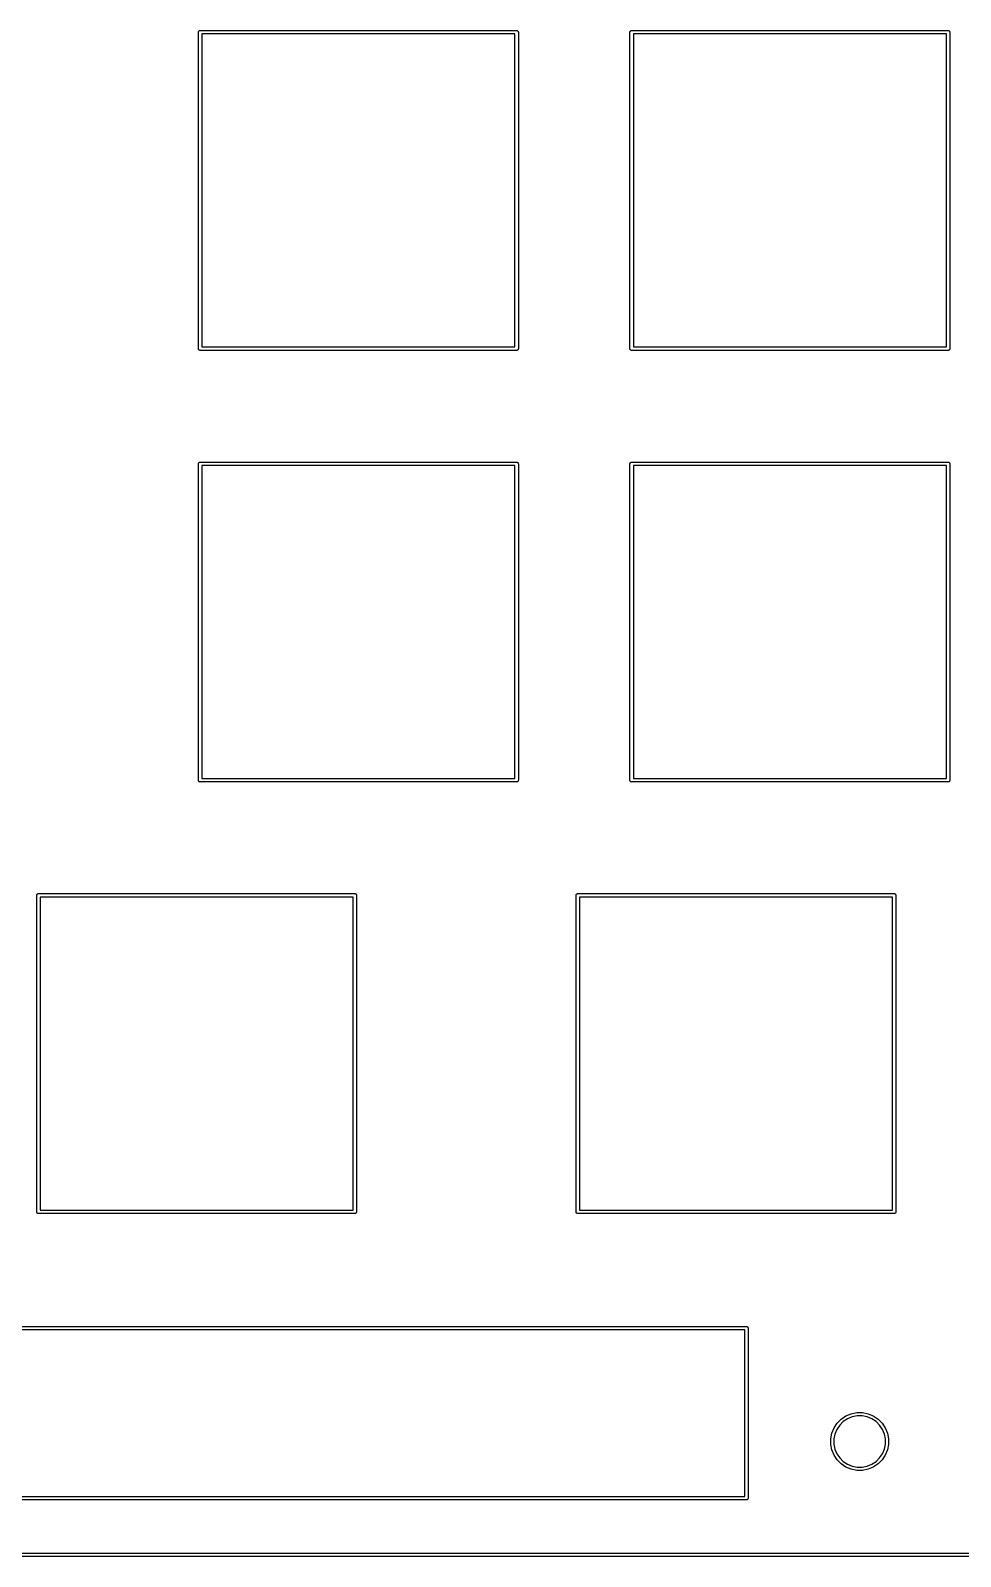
# Model space of a CAD drawing. Extents: x 22 to 393, y -205 to -25.
# Drawn here: x 78.4 to 119.5, y -165.1 to -97.7 of the extents above; entities that cross this region are included whole.
import ezdxf

# ---------------------------------------------------------------- set-up
doc = ezdxf.new("R2010")
doc.units = 0
doc.layers.add('BLACK', color=7, linetype='CONTINUOUS')

msp = doc.modelspace()

# ---------------------------------------------------------------- linework, layer by layer
at = {"layer": 'BLACK', "linetype": 'CONTINUOUS'}
for p, q in [((85.8072, -97.79), (85.8087, -97.7751)), ((85.8076, -97.7937), (85.8072, -97.79)), ((85.8075, -111.756), (85.8076, -97.7937)), ((85.8087, -97.7751), (85.813, -97.7607)), ((85.813, -97.7607), (85.8201, -97.7475)), ((85.8201, -97.7475), (85.8296, -97.7359)), ((85.8296, -97.7359), (85.8412, -97.7263)), ((85.8412, -97.7263), (85.8544, -97.7193)), ((85.8544, -97.7193), (85.8688, -97.7149)), ((85.8688, -97.7149), (85.88, -97.7138)), ((85.88, -97.7138), (85.8837, -97.7134)), ((85.8837, -97.7134), (85.8875, -97.7138)), ((85.8875, -97.7138), (99.85, -97.7138)), ((85.9599, -97.8662), (85.9599, -111.684)), ((99.7775, -97.8662), (85.9599, -97.8662)), ((99.7776, -111.684), (99.7775, -97.8662)), ((99.85, -97.7138), (99.8537, -97.7134)), ((99.8537, -97.7134), (99.8575, -97.7138)), ((99.8575, -97.7138), (99.8687, -97.7149)), ((99.8687, -97.7149), (99.8831, -97.7193)), ((99.8831, -97.7193), (99.8963, -97.7263)), ((99.8963, -97.7263), (99.9079, -97.7359)), ((99.9079, -97.7359), (99.9174, -97.7475)), ((99.9174, -97.7475), (99.9245, -97.7607)), ((99.9245, -97.7607), (99.9288, -97.7751)), ((99.9288, -97.7751), (99.9303, -97.79)), ((99.9303, -97.79), (99.9299, -97.7937)), ((99.9299, -97.7937), (99.9299, -111.756)), ((104.857, -97.79), (104.859, -97.7751)), ((104.858, -97.7937), (104.857, -97.79)), ((104.858, -111.756), (104.858, -97.7937)), ((104.859, -97.7751), (104.863, -97.7607)), ((104.863, -97.7607), (104.87, -97.7475)), ((104.87, -97.7475), (104.88, -97.7359)), ((104.88, -97.7359), (104.891, -97.7263)), ((104.891, -97.7263), (104.904, -97.7193)), ((104.904, -97.7193), (104.919, -97.7149)), ((104.919, -97.7149), (104.93, -97.7138)), ((104.93, -97.7138), (104.934, -97.7134)), ((104.934, -97.7134), (104.937, -97.7138)), ((104.937, -97.7138), (118.9, -97.7138)), ((105.01, -97.8662), (105.01, -111.684)), ((118.828, -97.8662), (105.01, -97.8662)), ((118.828, -111.684), (118.828, -97.8662)), ((118.9, -97.7138), (118.904, -97.7134)), ((118.904, -97.7134), (118.907, -97.7138)), ((118.907, -97.7138), (118.919, -97.7149)), ((118.919, -97.7149), (118.933, -97.7193)), ((118.933, -97.7193), (118.946, -97.7263)), ((118.946, -97.7263), (118.958, -97.7359)), ((118.958, -97.7359), (118.967, -97.7475)), ((118.967, -97.7475), (118.974, -97.7607)), ((118.974, -97.7607), (118.979, -97.7751)), ((118.979, -97.7751), (118.98, -97.79)), ((118.98, -97.79), (118.98, -97.7937)), ((118.98, -97.7937), (118.98, -111.756)), ((85.8072, -111.76), (85.8075, -111.756)), ((85.8087, -111.775), (85.8072, -111.76)), ((85.813, -111.789), (85.8087, -111.775)), ((85.8201, -111.803), (85.813, -111.789)), ((85.8296, -111.814), (85.8201, -111.803)), ((85.8412, -111.824), (85.8296, -111.814)), ((85.9599, -111.684), (99.7776, -111.684)), ((99.9079, -111.814), (99.8963, -111.824)), ((99.9174, -111.803), (99.9079, -111.814)), ((99.9245, -111.789), (99.9174, -111.803)), ((99.9288, -111.775), (99.9245, -111.789)), ((99.9303, -111.76), (99.9288, -111.775)), ((99.9299, -111.756), (99.9303, -111.76)), ((104.857, -111.76), (104.858, -111.756)), ((104.859, -111.775), (104.857, -111.76)), ((104.863, -111.789), (104.859, -111.775)), ((104.87, -111.803), (104.863, -111.789)), ((104.88, -111.814), (104.87, -111.803)), ((104.891, -111.824), (104.88, -111.814)), ((105.01, -111.684), (118.828, -111.684)), ((118.958, -111.814), (118.946, -111.824)), ((118.967, -111.803), (118.958, -111.814)), ((118.974, -111.789), (118.967, -111.803)), ((118.979, -111.775), (118.974, -111.789)), ((118.98, -111.76), (118.979, -111.775)), ((118.98, -111.756), (118.98, -111.76)), ((85.8544, -111.831), (85.8412, -111.824)), ((85.8688, -111.835), (85.8544, -111.831)), ((85.8837, -111.837), (85.8688, -111.835)), ((85.8875, -111.836), (85.8837, -111.837)), ((99.85, -111.836), (85.8875, -111.836)), ((99.8537, -111.837), (99.85, -111.836)), ((99.8575, -111.836), (99.8537, -111.837)), ((99.8687, -111.835), (99.8575, -111.836)), ((99.8831, -111.831), (99.8687, -111.835)), ((99.8963, -111.824), (99.8831, -111.831)), ((104.904, -111.831), (104.891, -111.824)), ((104.919, -111.835), (104.904, -111.831)), ((104.934, -111.837), (104.919, -111.835)), ((104.937, -111.836), (104.934, -111.837)), ((118.9, -111.836), (104.937, -111.836)), ((118.904, -111.837), (118.9, -111.836)), ((118.907, -111.836), (118.904, -111.837)), ((118.919, -111.835), (118.907, -111.836)), ((118.933, -111.831), (118.919, -111.835)), ((118.946, -111.824), (118.933, -111.831)), ((85.8072, -116.84), (85.8087, -116.825)), ((85.8076, -116.844), (85.8072, -116.84)), ((85.8075, -130.806), (85.8076, -116.844)), ((85.8087, -116.825), (85.813, -116.811)), ((85.813, -116.811), (85.8201, -116.797)), ((85.8201, -116.797), (85.8296, -116.786)), ((85.8296, -116.786), (85.8412, -116.776)), ((85.8412, -116.776), (85.8544, -116.769)), ((85.8544, -116.769), (85.8688, -116.765)), ((85.8688, -116.765), (85.88, -116.764)), ((85.88, -116.764), (85.8837, -116.763)), ((85.8837, -116.763), (85.8875, -116.764)), ((85.8875, -116.764), (99.85, -116.764)), ((85.9599, -116.916), (85.9599, -130.734)), ((99.7775, -116.916), (85.9599, -116.916)), ((99.7776, -130.734), (99.7775, -116.916)), ((99.85, -116.764), (99.8537, -116.763)), ((99.8537, -116.763), (99.8575, -116.764)), ((99.8575, -116.764), (99.8687, -116.765)), ((99.8687, -116.765), (99.8831, -116.769)), ((99.8831, -116.769), (99.8963, -116.776)), ((99.8963, -116.776), (99.9079, -116.786)), ((99.9079, -116.786), (99.9174, -116.797)), ((99.9174, -116.797), (99.9245, -116.811)), ((99.9245, -116.811), (99.9288, -116.825)), ((99.9288, -116.825), (99.9303, -116.84)), ((99.9303, -116.84), (99.9299, -116.844)), ((99.9299, -116.844), (99.9299, -130.806)), ((104.857, -116.84), (104.859, -116.825)), ((104.858, -116.844), (104.857, -116.84)), ((104.858, -130.806), (104.858, -116.844)), ((104.859, -116.825), (104.863, -116.811)), ((104.863, -116.811), (104.87, -116.797)), ((104.87, -116.797), (104.88, -116.786)), ((104.88, -116.786), (104.891, -116.776)), ((104.891, -116.776), (104.904, -116.769)), ((104.904, -116.769), (104.919, -116.765)), ((104.919, -116.765), (104.93, -116.764)), ((104.93, -116.764), (104.934, -116.763)), ((104.934, -116.763), (104.937, -116.764)), ((104.937, -116.764), (118.9, -116.764)), ((105.01, -116.916), (105.01, -130.734)), ((118.828, -116.916), (105.01, -116.916)), ((118.828, -130.734), (118.828, -116.916)), ((118.9, -116.764), (118.904, -116.763)), ((118.904, -116.763), (118.907, -116.764)), ((118.907, -116.764), (118.919, -116.765)), ((118.919, -116.765), (118.933, -116.769)), ((118.933, -116.769), (118.946, -116.776)), ((118.946, -116.776), (118.958, -116.786)), ((118.958, -116.786), (118.967, -116.797)), ((118.967, -116.797), (118.974, -116.811)), ((118.974, -116.811), (118.979, -116.825)), ((118.979, -116.825), (118.98, -116.84)), ((118.98, -116.84), (118.98, -116.844)), ((118.98, -116.844), (118.98, -130.806)), ((85.8072, -130.81), (85.8075, -130.806)), ((85.8087, -130.825), (85.8072, -130.81)), ((85.813, -130.839), (85.8087, -130.825)), ((85.8201, -130.853), (85.813, -130.839)), ((85.8296, -130.864), (85.8201, -130.853)), ((85.8412, -130.874), (85.8296, -130.864)), ((85.8544, -130.881), (85.8412, -130.874)), ((85.8688, -130.885), (85.8544, -130.881)), ((85.8837, -130.887), (85.8688, -130.885)), ((85.8875, -130.886), (85.8837, -130.887)), ((99.85, -130.886), (85.8875, -130.886)), ((85.9599, -130.734), (99.7776, -130.734)), ((99.8537, -130.887), (99.85, -130.886)), ((99.8575, -130.886), (99.8537, -130.887)), ((99.8687, -130.885), (99.8575, -130.886)), ((99.8831, -130.881), (99.8687, -130.885)), ((99.8963, -130.874), (99.8831, -130.881)), ((99.9079, -130.864), (99.8963, -130.874)), ((99.9174, -130.853), (99.9079, -130.864)), ((99.9245, -130.839), (99.9174, -130.853)), ((99.9288, -130.825), (99.9245, -130.839)), ((99.9303, -130.81), (99.9288, -130.825)), ((99.9299, -130.806), (99.9303, -130.81)), ((104.857, -130.81), (104.858, -130.806)), ((104.859, -130.825), (104.857, -130.81)), ((104.863, -130.839), (104.859, -130.825)), ((104.87, -130.853), (104.863, -130.839)), ((104.88, -130.864), (104.87, -130.853)), ((104.891, -130.874), (104.88, -130.864)), ((104.904, -130.881), (104.891, -130.874)), ((104.919, -130.885), (104.904, -130.881)), ((104.934, -130.887), (104.919, -130.885)), ((104.937, -130.886), (104.934, -130.887)), ((118.9, -130.886), (104.937, -130.886)), ((105.01, -130.734), (118.828, -130.734)), ((118.904, -130.887), (118.9, -130.886)), ((118.907, -130.886), (118.904, -130.887)), ((118.919, -130.885), (118.907, -130.886)), ((118.933, -130.881), (118.919, -130.885)), ((118.946, -130.874), (118.933, -130.881)), ((118.958, -130.864), (118.946, -130.874)), ((118.967, -130.853), (118.958, -130.864)), ((118.974, -130.839), (118.967, -130.853)), ((118.979, -130.825), (118.974, -130.839)), ((118.98, -130.81), (118.979, -130.825)), ((118.98, -130.806), (118.98, -130.81)), ((78.6634, -135.89), (78.6649, -135.875)), ((78.6638, -135.894), (78.6634, -135.89)), ((78.6638, -149.856), (78.6638, -135.894)), ((78.6649, -135.875), (78.6693, -135.861)), ((78.6693, -135.861), (78.6763, -135.847)), ((78.6763, -135.847), (78.6859, -135.836)), ((78.6859, -135.836), (78.6975, -135.826)), ((78.6975, -135.826), (78.7107, -135.819)), ((78.7107, -135.819), (78.7251, -135.815)), ((78.7251, -135.815), (78.7363, -135.814)), ((78.7363, -135.814), (78.74, -135.813)), ((78.74, -135.813), (78.7437, -135.814)), ((78.7437, -135.814), (92.7063, -135.814)), ((78.8162, -135.966), (78.8162, -149.784)), ((92.6338, -135.966), (78.8162, -135.966)), ((92.6338, -149.784), (92.6338, -135.966)), ((92.7063, -135.814), (92.71, -135.813)), ((92.71, -135.813), (92.7137, -135.814)), ((92.7137, -135.814), (92.7249, -135.815)), ((92.7249, -135.815), (92.7393, -135.819)), ((92.7393, -135.819), (92.7525, -135.826)), ((92.7525, -135.826), (92.7641, -135.836)), ((92.7641, -135.836), (92.7737, -135.847)), ((92.7737, -135.847), (92.7807, -135.861)), ((92.7807, -135.861), (92.7851, -135.875)), ((92.7851, -135.875), (92.7866, -135.89)), ((92.7866, -135.89), (92.7862, -135.894)), ((92.7862, -135.894), (92.7862, -149.856)), ((102.476, -135.89), (102.477, -135.875)), ((102.476, -135.894), (102.476, -135.89)), ((102.476, -149.856), (102.476, -135.894)), ((102.477, -135.875), (102.482, -135.861)), ((102.482, -135.861), (102.489, -135.847)), ((102.489, -135.847), (102.498, -135.836)), ((102.498, -135.836), (102.51, -135.826)), ((102.51, -135.826), (102.523, -135.819)), ((102.523, -135.819), (102.538, -135.815)), ((102.538, -135.815), (102.549, -135.814)), ((102.549, -135.814), (102.552, -135.813)), ((102.552, -135.813), (102.556, -135.814)), ((102.556, -135.814), (116.519, -135.814)), ((102.629, -135.966), (102.629, -149.784)), ((116.446, -135.966), (102.629, -135.966)), ((116.446, -149.784), (116.446, -135.966)), ((116.519, -135.814), (116.522, -135.813)), ((116.522, -135.813), (116.526, -135.814)), ((116.526, -135.814), (116.537, -135.815)), ((116.537, -135.815), (116.552, -135.819)), ((116.552, -135.819), (116.565, -135.826)), ((116.565, -135.826), (116.577, -135.836)), ((116.577, -135.836), (116.586, -135.847)), ((116.586, -135.847), (116.593, -135.861)), ((116.593, -135.861), (116.598, -135.875)), ((116.598, -135.875), (116.599, -135.89)), ((116.599, -135.89), (116.599, -135.894)), ((116.599, -135.894), (116.599, -149.856)), ((78.6634, -149.86), (78.6638, -149.856)), ((78.6649, -149.875), (78.6634, -149.86)), ((78.6693, -149.889), (78.6649, -149.875)), ((78.6763, -149.903), (78.6693, -149.889)), ((78.6859, -149.914), (78.6763, -149.903)), ((78.6975, -149.924), (78.6859, -149.914)), ((78.7107, -149.931), (78.6975, -149.924)), ((78.7251, -149.935), (78.7107, -149.931)), ((78.74, -149.937), (78.7251, -149.935)), ((78.7437, -149.936), (78.74, -149.937)), ((92.7063, -149.936), (78.7437, -149.936)), ((78.8162, -149.784), (92.6338, -149.784)), ((92.71, -149.937), (92.7063, -149.936)), ((92.7137, -149.936), (92.71, -149.937)), ((92.7249, -149.935), (92.7137, -149.936)), ((92.7393, -149.931), (92.7249, -149.935)), ((92.7525, -149.924), (92.7393, -149.931)), ((92.7641, -149.914), (92.7525, -149.924)), ((92.7737, -149.903), (92.7641, -149.914)), ((92.7807, -149.889), (92.7737, -149.903)), ((92.7851, -149.875), (92.7807, -149.889)), ((92.7866, -149.86), (92.7851, -149.875)), ((92.7862, -149.856), (92.7866, -149.86)), ((102.476, -149.86), (102.476, -149.856)), ((102.477, -149.875), (102.476, -149.86)), ((102.482, -149.889), (102.477, -149.875)), ((102.489, -149.903), (102.482, -149.889)), ((102.498, -149.914), (102.489, -149.903)), ((102.51, -149.924), (102.498, -149.914)), ((102.523, -149.931), (102.51, -149.924)), ((102.538, -149.935), (102.523, -149.931)), ((102.552, -149.937), (102.538, -149.935)), ((102.556, -149.936), (102.552, -149.937)), ((116.519, -149.936), (102.556, -149.936)), ((102.629, -149.784), (116.446, -149.784)), ((116.522, -149.937), (116.519, -149.936)), ((116.526, -149.936), (116.522, -149.937)), ((116.537, -149.935), (116.526, -149.936)), ((116.552, -149.931), (116.537, -149.935)), ((116.565, -149.924), (116.552, -149.931)), ((116.577, -149.914), (116.565, -149.924)), ((116.586, -149.903), (116.577, -149.914)), ((116.593, -149.889), (116.586, -149.903)), ((116.598, -149.875), (116.593, -149.889)), ((116.599, -149.86), (116.598, -149.875)), ((116.599, -149.856), (116.599, -149.86)), ((45.0037, -154.925), (109.996, -154.925)), ((109.996, -154.925), (110, -154.925)), ((110, -154.925), (110.015, -154.926)), ((110.015, -154.926), (110.029, -154.93)), ((110.029, -154.93), (110.042, -154.937)), ((109.925, -155.075), (45.075, -155.075)), ((109.925, -162.425), (109.925, -155.075)), ((110.042, -154.937), (110.053, -154.947)), ((110.053, -154.947), (110.063, -154.958)), ((110.063, -154.958), (110.07, -154.971)), ((110.07, -154.971), (110.074, -154.985)), ((110.074, -154.985), (110.075, -155)), ((110.075, -155), (110.075, -155.004)), ((110.075, -155.004), (110.075, -162.496)), ((114.188, -159.011), (114.397, -158.871)), ((114.397, -158.871), (114.628, -158.775)), ((114.669, -158.909), (114.463, -158.995)), ((114.628, -158.775), (114.875, -158.726)), ((114.888, -158.865), (114.669, -158.909)), ((114.875, -158.726), (115.125, -158.726)), ((115.112, -158.865), (114.888, -158.865)), ((115.331, -158.909), (115.112, -158.865)), ((115.125, -158.726), (115.372, -158.775)), ((115.537, -158.995), (115.331, -158.909)), ((115.372, -158.775), (115.603, -158.871)), ((115.603, -158.871), (115.812, -159.011)), ((113.726, -159.875), (113.775, -159.628)), ((113.775, -159.628), (113.871, -159.397)), ((113.871, -159.397), (114.011, -159.188)), ((113.995, -159.463), (113.909, -159.669)), ((114.119, -159.277), (113.995, -159.463)), ((114.011, -159.188), (114.188, -159.011)), ((114.277, -159.119), (114.119, -159.277)), ((114.463, -158.995), (114.277, -159.119)), ((115.723, -159.119), (115.537, -158.995)), ((115.881, -159.277), (115.723, -159.119)), ((115.812, -159.011), (115.989, -159.188)), ((116.005, -159.463), (115.881, -159.277)), ((115.989, -159.188), (116.129, -159.397)), ((116.091, -159.669), (116.005, -159.463)), ((116.129, -159.397), (116.225, -159.628)), ((116.225, -159.628), (116.274, -159.875)), ((113.726, -160.125), (113.726, -159.875)), ((113.775, -160.372), (113.726, -160.125)), ((113.909, -159.669), (113.865, -159.888)), ((113.865, -159.888), (113.865, -160.112)), ((113.865, -160.112), (113.909, -160.331)), ((116.135, -159.888), (116.091, -159.669)), ((116.091, -160.331), (116.135, -160.112)), ((116.135, -160.112), (116.135, -159.888)), ((116.274, -160.125), (116.225, -160.372)), ((116.274, -159.875), (116.274, -160.125)), ((113.871, -160.603), (113.775, -160.372)), ((114.011, -160.812), (113.871, -160.603)), ((113.909, -160.331), (113.995, -160.537)), ((113.995, -160.537), (114.119, -160.723)), ((114.188, -160.989), (114.011, -160.812)), ((114.119, -160.723), (114.277, -160.881)), ((114.397, -161.129), (114.188, -160.989)), ((114.277, -160.881), (114.463, -161.005)), ((115.537, -161.005), (115.723, -160.881)), ((115.812, -160.989), (115.603, -161.129)), ((115.723, -160.881), (115.881, -160.723)), ((115.989, -160.812), (115.812, -160.989)), ((115.881, -160.723), (116.005, -160.537)), ((116.129, -160.603), (115.989, -160.812)), ((116.005, -160.537), (116.091, -160.331)), ((116.225, -160.372), (116.129, -160.603)), ((114.628, -161.225), (114.397, -161.129)), ((114.463, -161.005), (114.669, -161.091)), ((114.875, -161.274), (114.628, -161.225)), ((114.669, -161.091), (114.888, -161.135)), ((115.125, -161.274), (114.875, -161.274)), ((114.888, -161.135), (115.112, -161.135)), ((115.112, -161.135), (115.331, -161.091)), ((115.372, -161.225), (115.125, -161.274)), ((115.331, -161.091), (115.537, -161.005)), ((115.603, -161.129), (115.372, -161.225)), ((109.996, -162.575), (45.0037, -162.575)), ((45.075, -162.425), (109.925, -162.425)), ((110, -162.575), (109.996, -162.575)), ((110.004, -162.575), (110, -162.575)), ((110.015, -162.574), (110.004, -162.575)), ((110.029, -162.57), (110.015, -162.574)), ((110.042, -162.563), (110.029, -162.57)), ((110.053, -162.553), (110.042, -162.563)), ((110.063, -162.542), (110.053, -162.553)), ((110.07, -162.529), (110.063, -162.542)), ((110.074, -162.515), (110.07, -162.529)), ((110.075, -162.5), (110.074, -162.515)), ((110.075, -162.496), (110.075, -162.5)), ((27.5033, -164.925), (129.997, -164.925)), ((129.958, -165.075), (27.4963, -165.075))]:
    msp.add_line(p, q, dxfattribs=at)

doc.saveas('drawing.dxf')
